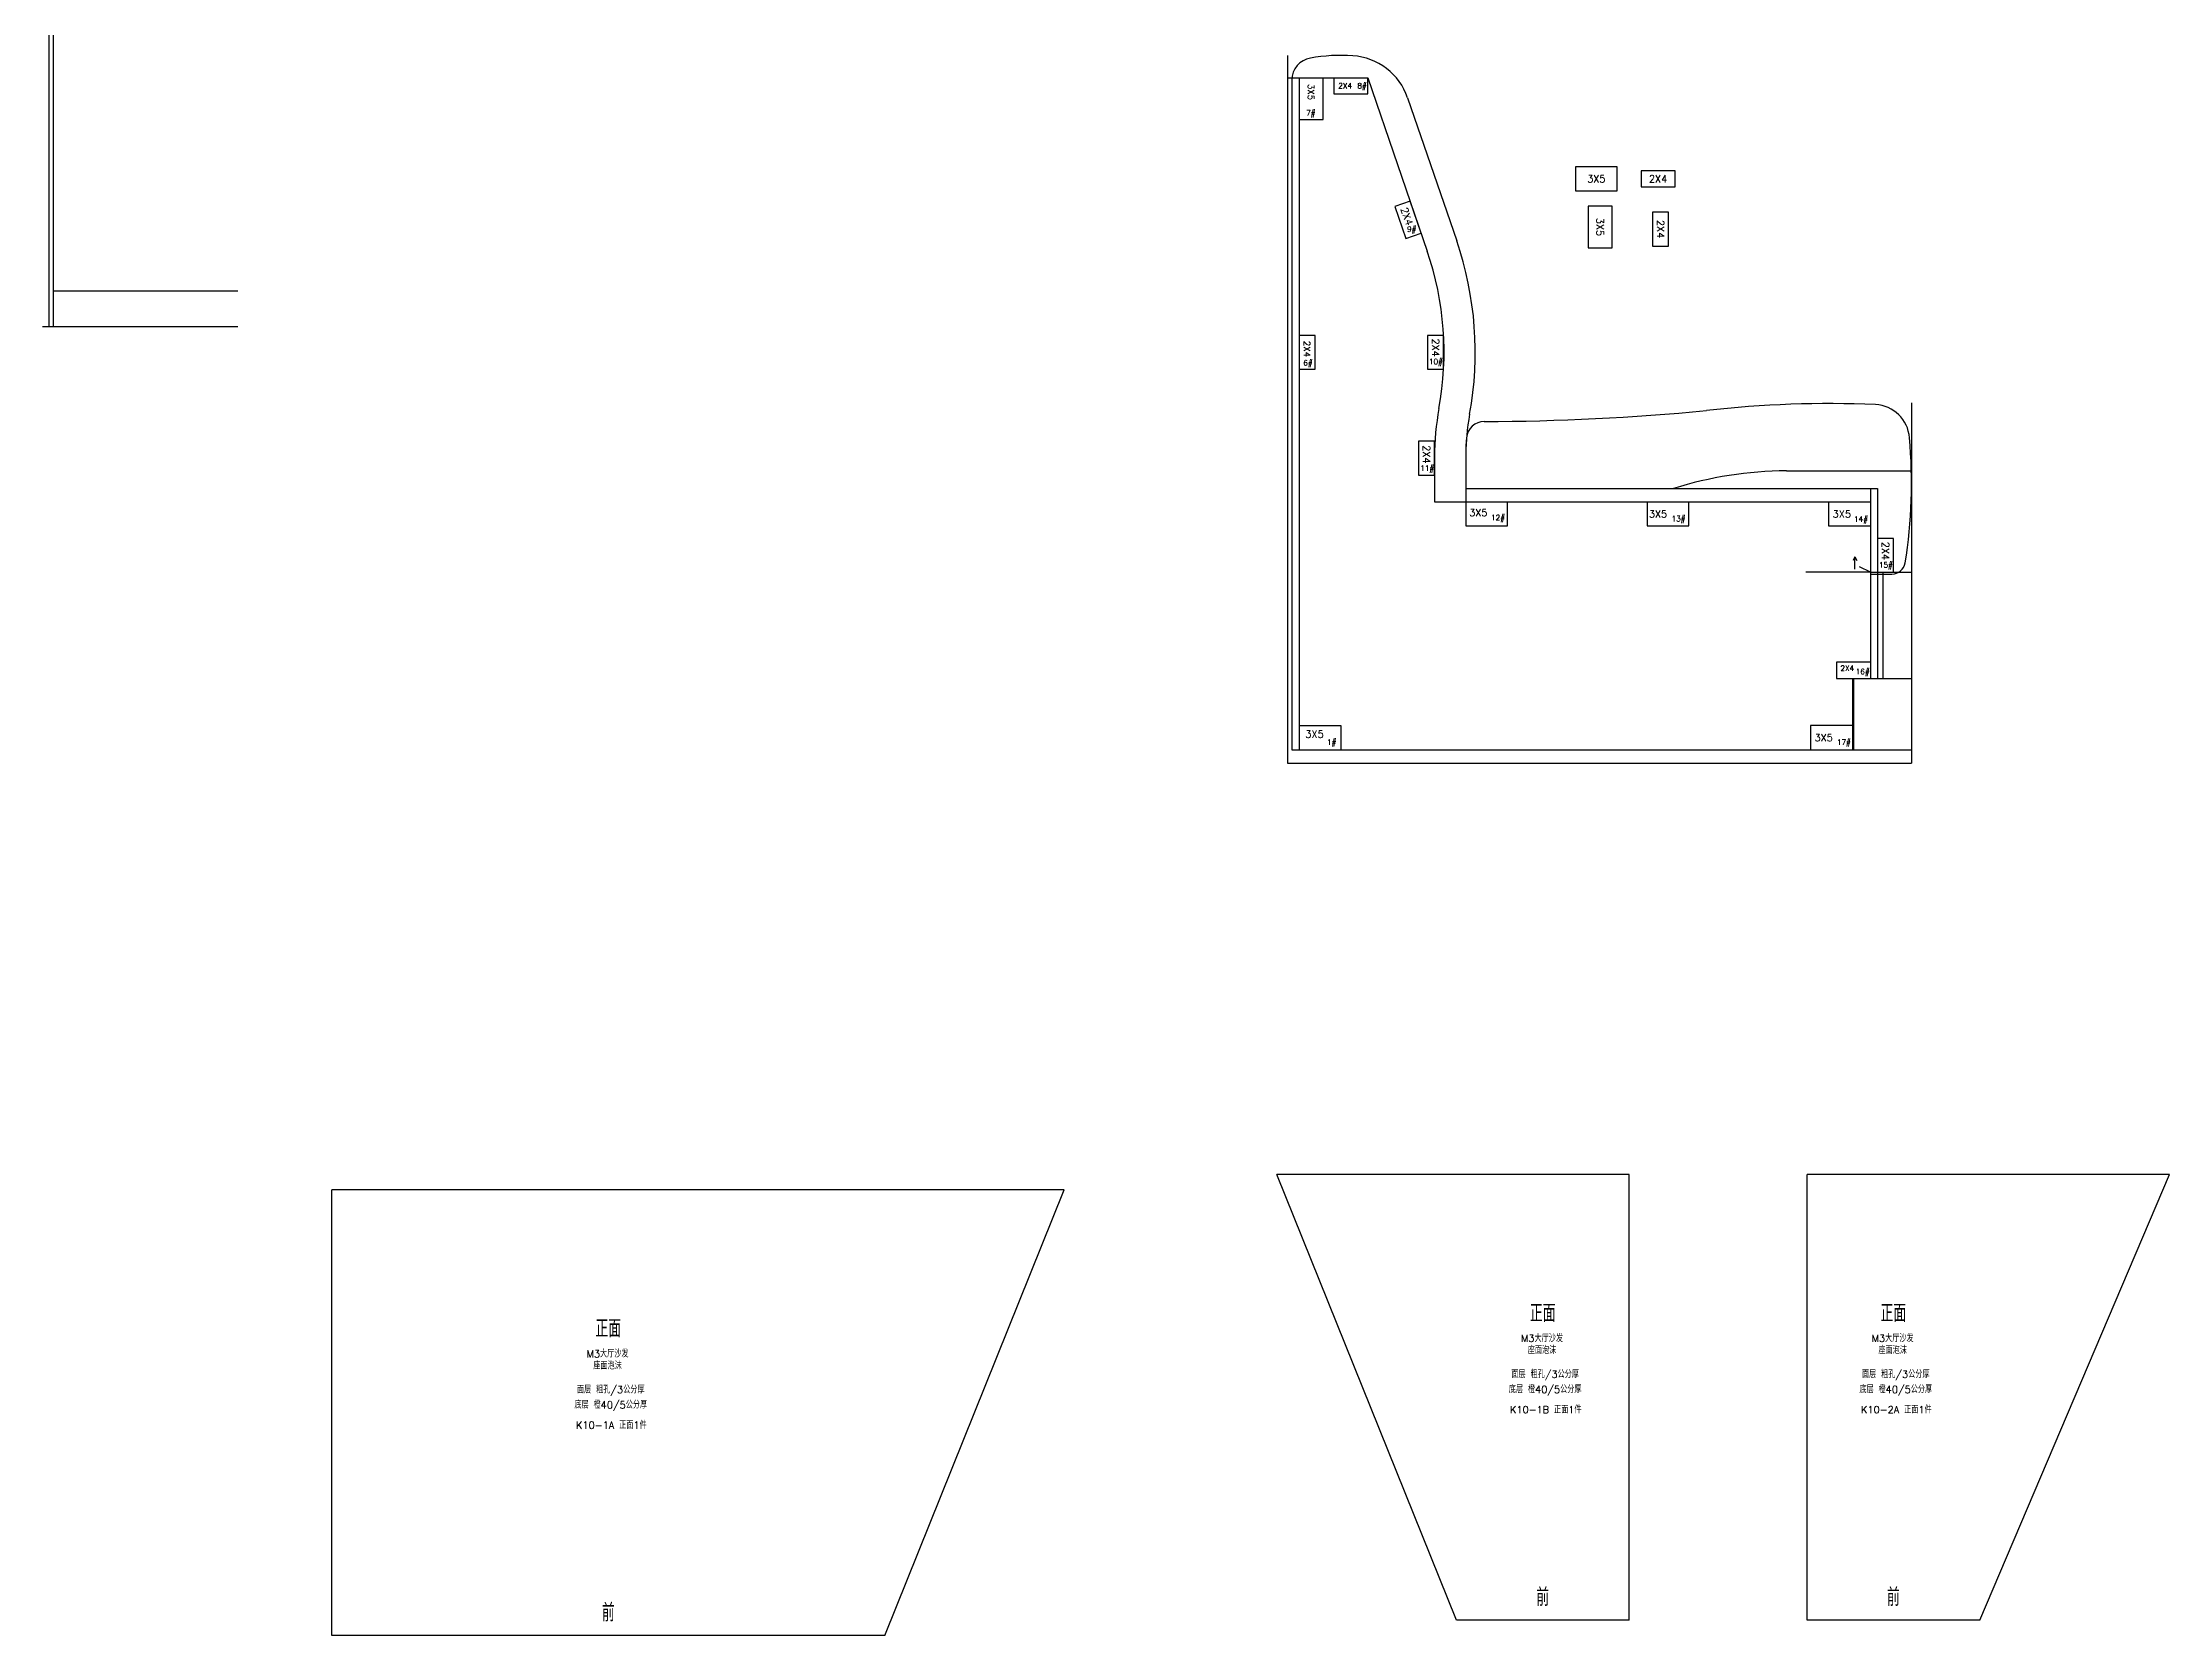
# Model space of a CAD drawing. Header units: millimetres. Extents: x 1725838 to 1745173, y -304752 to -289676.
# Drawn here: x 1738113 to 1740499, y -296257 to -294470 of the extents above; entities that cross this region are included whole.
import ezdxf

# ---------------------------------------------------------------- set-up
doc = ezdxf.new("R2010")
doc.units = ezdxf.units.MM
doc.layers.add('缝头内线', color=7, linetype='Continuous')
doc.styles.add('SIMPLEX', font='simplex.shx', dxfattribs={"bigfont": 'gbcbig.shx'})
doc.styles.get("Standard").update_dxf_attribs({"font": 'simplex.shx', "bigfont": 'gbcbig.shx'})

msp = doc.modelspace()

# ---------------------------------------------------------------- linework, layer by layer
at = {"color": 7, "lineweight": -3}
for p, q in [((1739509.8, -294484.2), (1739509.8, -295278.2)), ((1739509.8, -294509.2), (1739599.8, -294509.2)), ((1739522.8, -294509.2), (1739522.8, -295263.2)), ((1739514.8, -294511.8), (1739514.8, -295263.2)), ((1738112.9, -294788.3), (1738331.9, -294788.3)), ((1740209.8, -294874.2), (1740209.8, -295278.2)), ((1739674.8, -294934.7), (1739674.8, -294985.2)), ((1739709.8, -294934.7), (1739709.8, -294985.2)), ((1740069.6, -294950.2), (1740209.8, -294950.2)), ((1739674.8, -294985.2), (1740163.8, -294985.2)), ((1739709.8, -294970.2), (1740171.8, -294970.2)), ((1740163.8, -294970.2), (1740163.8, -295183.2)), ((1740171.8, -294970.2), (1740171.8, -295183.2)), ((1740163.8, -295064.2), (1740209.8, -295064.2)), ((1740163.8, -295066.2), (1740188, -295066.2)), ((1740177.8, -295064.2), (1740177.8, -295183.2)), ((1740143.8, -295183.2), (1740209.8, -295183.2)), ((1740143.8, -295183.2), (1740143.8, -295263.2)), ((1740144.8, -295183.2), (1740144.8, -295263.2)), ((1739514.8, -295263.2), (1740209.8, -295263.2)), ((1739509.8, -295278.2), (1740209.8, -295278.2)), ((1739893.1, -295739.8), (1739497.9, -295739.8)), ((1739699.3, -296239.8), (1739497.9, -295739.8)), ((1739893.1, -296239.8), (1739893.1, -295739.8)), ((1740499.4, -295739.8), (1740092.7, -295739.8)), ((1740092.7, -296239.8), (1740092.7, -295739.8)), ((1740286.5, -296239.8), (1740499.4, -295739.8)), ((1739259.4, -295757.1), (1738437.4, -295757.1)), ((1738437.4, -296257.1), (1738437.4, -295757.1)), ((1739058, -296257.1), (1739259.4, -295757.1)), ((1739893.1, -296239.8), (1739699.3, -296239.8)), ((1740286.5, -296239.8), (1740092.7, -296239.8)), ((1739058, -296257.1), (1738437.4, -296257.1))]:
    msp.add_line(p, q, dxfattribs=at)
for p, q in [((1739599.8, -294509.2), (1739666.6, -294703.7)), ((1739644.6, -294531.8), (1739699.7, -294692.3))]:
    msp.add_line(p, q)
at = {"color": 1}
for p, q in [((1740146.5, -295046.9), (1740144.5, -295050.9)), ((1740146.5, -295060.8), (1740146.5, -295046.9)), ((1740146.5, -295046.9), (1740148.6, -295050.9)), ((1740163.8, -295064.2), (1740151.5, -295058.1)), ((1740163.8, -295064.2), (1740091.4, -295064.2))]:
    msp.add_line(p, q, dxfattribs=at)
for points in [[(1739522.8, -294556.2), (1739549.8, -294556.2), (1739549.8, -294509.2)], [(1739561.8, -294509.2), (1739561.8, -294527.2), (1739599.8, -294527.2), (1739599.8, -294509.2)], [(1739522.8, -294836.3), (1739540.8, -294836.3), (1739540.8, -294798.3), (1739522.8, -294798.3)], [(1739709.8, -294985.2), (1739709.8, -295012.2), (1739756.8, -295012.2), (1739756.8, -294985.2)], [(1739913.3, -294985.2), (1739913.3, -295012.2), (1739960.3, -295012.2), (1739960.3, -294985.2)], [(1740116.8, -294985.2), (1740116.8, -295012.2), (1740163.8, -295012.2)], [(1740163.8, -295165.2), (1740125.8, -295165.2), (1740125.8, -295183.2), (1740143.8, -295183.2)], [(1739522.8, -295236.2), (1739569.8, -295236.2), (1739569.8, -295263.2)], [(1740143.8, -295236.2), (1740096.8, -295236.2), (1740096.8, -295263.2)]]:
    msp.add_lwpolyline(points, dxfattribs=at)
for points in [[(1739832.8, -294636.2), (1739879.8, -294636.2), (1739879.8, -294609.2), (1739832.8, -294609.2)], [(1739906.6, -294631.7), (1739944.6, -294631.7), (1739944.6, -294613.7), (1739906.6, -294613.7)], [(1739630.4, -294653.7), (1739642.7, -294689.6), (1739659.8, -294683.8), (1739647.4, -294647.9)], [(1739847.1, -294653.2), (1739847.1, -294700.2), (1739874.1, -294700.2), (1739874.1, -294653.2)], [(1739919.4, -294660.1), (1739919.4, -294698.1), (1739937.4, -294698.1), (1739937.4, -294660.1)], [(1739667, -294798.3), (1739667, -294836.3), (1739685, -294836.3), (1739685, -294798.3)], [(1739656.8, -294917.2), (1739656.8, -294955.2), (1739674.8, -294955.2), (1739674.8, -294917.2)], [(1740171.8, -295026.2), (1740171.8, -295064.2), (1740189.8, -295064.2), (1740189.8, -295026.2)]]:
    msp.add_lwpolyline(points, close=True, dxfattribs=at)
for centre, radius, start, end in [((1739539.8, -294511.8), 25, 99.8709, 180), ((1739569.8, -294684.2), 200, 86.2347, 99.8709), ((1739578.4, -294554.5), 70, 18.9432, 86.2347)]:
    msp.add_arc(centre, radius, start, end)
at = {"lineweight": -3}
for centre, radius, start, end in [((1739335.5, -294817.3), 385, 349.5955, 18.9432), ((1739335.5, -294817.3), 350, 349.5955, 18.9432), ((1739974.8, -294934.7), 300, 169.5955, 180), ((1739974.8, -294934.7), 265, 169.5955, 180)]:
    msp.add_arc(centre, radius, start, end, dxfattribs=at)
at = {"color": 7, "lineweight": -3}
for centre, radius, start, end in [((1739728.8, -292321.6), 2573.3, 270.0403, 275.5983), ((1740116.4, -296078.8), 1203.9, 87.4741, 96.5128), ((1740167.7, -294916), 40, 4.1061, 87.4741), ((1739972.4, -294934.5), 262.5, 175.3768, 180.2948), ((1739730.6, -294914.9), 20, 90.0403, 175.3768), ((1739657.6, -294964.9), 552.4, 350.7573, 5.3786), ((1740073.2, -295384.2), 434, 90.4771, 107.4693), ((1740188, -295051.2), 15, 270, 350.7573)]:
    msp.add_arc(centre, radius, start, end, dxfattribs=at)
at = {"layer": '缝头内线', "color": 3}
msp.add_line((1738119.9, -293996.9), (1738119.9, -294788.3), dxfattribs=at)
at = {"layer": '缝头内线', "color": 1}
msp.add_line((1738124.9, -294748.3), (1738331.9, -294748.3), dxfattribs=at)
msp.add_lwpolyline([(1738319.9, -294455.3), (1738319.9, -294419.8, -0.04543), (1738324.3, -294371.9, 0.128758), (1738309.8, -294177.4), (1738254.7, -294016.9, 0.302353), (1738193.1, -293969.8, 0.059569), (1738145.7, -293972.3, 0.364608), (1738124.9, -293996.9), (1738124.9, -294788.3)], format="xyb", dxfattribs=at)

# ---------------------------------------------------------------- texts
at = {"color": 1, "attachment_point": 5}
for s, insert, char_height, rotation in [('\\A1;3X5', (1739536.3, -294525.3), 7, 270), ('\\A1;2X4', (1739643.8, -294664.9), 8, 288.9432), ('\\A1;3X5', (1739860.6, -294676.7), 8, 270), ('\\A1;2X4', (1739928.4, -294679.1), 8, 270), ('\\A1;2X4', (1739531.8, -294813.5), 7, 270), ('\\A1;2X4', (1739676, -294812.1), 8, 270), ('\\A1;2X4', (1739665.8, -294931.8), 8, 270), ('\\A1;2X4', (1740180.8, -295040.2), 8, 270)]:
    msp.add_mtext(s, dxfattribs=dict(at, insert=insert, char_height=char_height, rotation=rotation))
for s, insert, char_height in [('\\A1;2X4', (1739574.5, -294518.2), 6), ('\\A1;8#', (1739593.5, -294519.3), 6), ('\\A1;7#', (1739536, -294549.7), 6), ('\\A1;3X5', (1739856.3, -294622.7), 8), ('\\A1;2X4', (1739925.6, -294622.7), 8), ('\\A1;9#', (1739649.2, -294680.2), 6), ('\\A1;6#', (1739532.8, -294830.1), 6), ('\\A1;10#', (1739676.3, -294828.8), 6), ('\\A1;11#', (1739666.6, -294948.4), 6), ('\\A1;3X5', (1739723.9, -294997.2), 8), ('\\A1;12#', (1739746, -295003.8), 6), ('\\A1;3X5', (1739925.5, -294998.7), 8), ('\\A1;13#', (1739948.6, -295005), 6), ('\\A1;3X5', (1740131.8, -294998.7), 8), ('\\A1;14#', (1740153.3, -295005.5), 6), ('\\A1;15#', (1740181.2, -295056.9), 6), ('\\A1;2X4', (1740137.9, -295171.8), 6), ('\\A1;16#', (1740155.2, -295176.6), 6), ('\\A1;3X5', (1739540.1, -295245.8), 8), ('\\A1;1#', (1739559.4, -295255.6), 6), ('\\A1;3X5', (1740111.4, -295249.7), 8), ('\\A1;17#', (1740134.1, -295255.8), 6)]:
    msp.add_mtext(s, dxfattribs=dict(at, insert=insert, char_height=char_height))
at = {"color": 1, "attachment_point": 5, "style": 'SIMPLEX'}
for s, insert, char_height in [('正面', (1739796.2, -295895.5), 20), ('正面', (1740189.6, -295895.5), 20), ('正面', (1738747.7, -295912.7), 20), ('\\A1;M3大厅沙发\\P{\\A0;座面泡沫}', (1739795.4, -295930.5), 8), ('\\A1;M3大厅沙发\\P{\\A0;座面泡沫}', (1740188.8, -295930.5), 8), ('\\A1;M3大厅沙发\\P{\\A0;座面泡沫}', (1738746.9, -295947.8), 8), ('面层 粗孔/3公分厚', (1739798.9, -295965.4), 8), ('面层 粗孔/3公分厚', (1740192.3, -295965.4), 8), ('面层 粗孔/3公分厚', (1738750.5, -295982.7), 8), ('底层 橙40/5公分厚', (1739798.9, -295982.4), 8), ('底层 橙40/5公分厚', (1740192.3, -295982.4), 8), ('底层 橙40/5公分厚', (1738750.5, -295999.7), 8), ('K10-1B 正面1件', (1739799.6, -296003.9), 8), ('K10-2A 正面1件', (1740193, -296003.9), 8), ('K10-1A 正面1件', (1738751.2, -296021.2), 8), ('前', (1739796.2, -296214), 20), ('前', (1740189.6, -296214), 20), ('前', (1738747.7, -296231.3), 20)]:
    msp.add_mtext(s, dxfattribs=dict(at, insert=insert, char_height=char_height))

doc.saveas('drawing.dxf')
